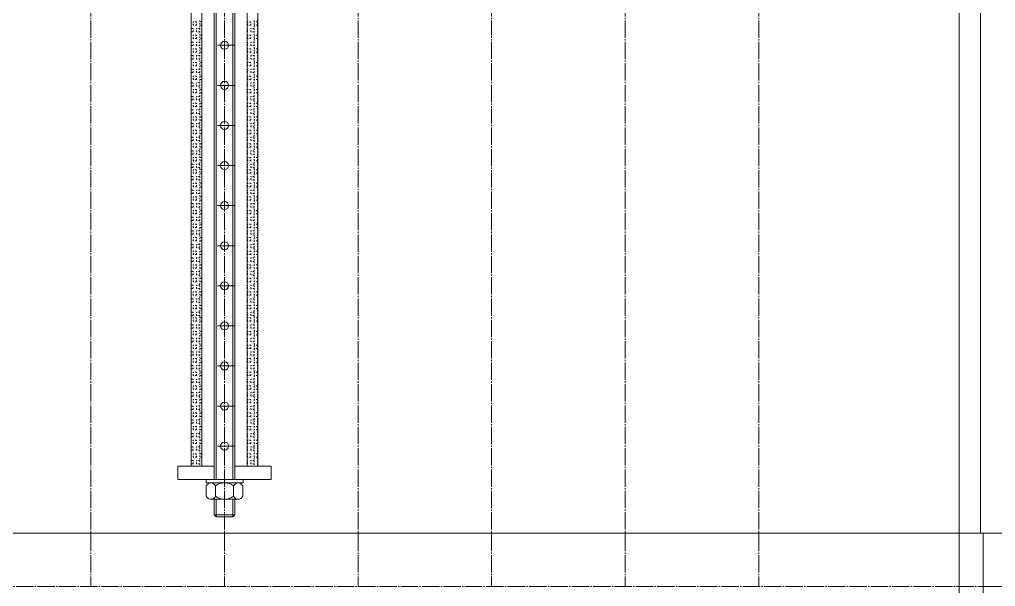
# Model space of a CAD drawing. Header units: millimetres. Extents: x 132745 to 150447, y -25377 to -12762.
# Drawn here: x 136112 to 136843, y -16225 to -15801 of the extents above; entities that cross this region are included whole.
import ezdxf

# ---------------------------------------------------------------- set-up
doc = ezdxf.new("R2010")
doc.units = ezdxf.units.MM
doc.linetypes.add('AD_LTYPE1 0 mm', pattern=[16, 13, -1, 1, -1])
doc.linetypes.add('AD_LTYPE3 0 mm', pattern=[2, 1, -1])
doc.layers.add('CAXA_0', color=7, linetype='Continuous', lineweight=18)
doc.layers.add('cdr_dim', color=7, linetype='Continuous', lineweight=18)
for name, color, linetype, lineweight, true_color in [('cdr_dwg1', 4, 'Continuous', 18, 0x00ffff), ('cdr_dwg3', 1, 'AD_LTYPE1 0 mm', 18, 0xff0000), ('cdr_dwg5', 6, 'AD_LTYPE3 0 mm', 18, 0xff00ff)]:
    doc.layers.add(name, color=color, linetype=linetype, lineweight=lineweight, true_color=true_color)

msp = doc.modelspace()

# ---------------------------------------------------------------- linework, layer by layer
at = {"layer": 'CAXA_0', "color": 4, "linetype": 'Continuous', "true_color": 0x00ffff}
for p, q in [((136258.217, -16145.337), (136258.217, -14441.471)), ((136273.602, -16145.337), (136273.602, -14441.471)), ((136279.756, -16145.337), (136252.064, -16145.337)), ((136252.064, -16145.337), (136252.064, -16147.907)), ((136252.064, -16147.907), (136279.756, -16147.907)), ((136255.528, -16145.337), (136276.291, -16145.337)), ((136255.528, -16145.337), (136276.291, -16145.337)), ((136276.291, -16147.907), (136255.528, -16147.907)), ((136273.602, -16145.337), (136258.217, -16145.337)), ((136252.294, -16150.256), (136252.294, -16157.865)), ((136259.102, -16150.256), (136259.102, -16157.865)), ((136272.717, -16150.256), (136272.717, -16157.865)), ((136279.525, -16157.865), (136279.525, -16150.256)), ((136255.528, -16160.214), (136276.291, -16160.214)), ((136258.217, -16160.214), (136258.217, -16171.794)), ((136273.602, -16160.214), (136273.602, -16171.794)), ((136259.756, -16173.333), (136258.217, -16171.794)), ((136273.602, -16171.794), (136258.217, -16171.794)), ((136272.064, -16173.333), (136259.756, -16173.333)), ((136272.064, -16173.333), (136273.602, -16171.794))]:
    msp.add_line(p, q, dxfattribs=at)
at = {"layer": 'CAXA_0', "color": 7, "linetype": 'Continuous'}
for p, q in [((136259.756, -16145.337), (136259.756, -14441.471)), ((136272.064, -16145.337), (136272.064, -14441.471)), ((136259.756, -16160.214), (136259.756, -16173.333)), ((136272.064, -16160.214), (136272.064, -16173.333))]:
    msp.add_line(p, q, dxfattribs=at)
at = {"layer": 'CAXA_0', "color": 4, "linetype": 'Continuous', "true_color": 0x00ffff}
for centre, radius, start, end in [((136255.698, -16151.541), 3.638, 20.678299, 159.321701), ((136265.91, -16158.944), 11.037, 51.918125, 128.081875), ((136276.121, -16151.541), 3.638, 20.678299, 159.321701), ((136255.698, -16156.58), 3.638, 200.678299, 339.321701), ((136265.91, -16149.177), 11.037, 231.918125, 308.081875), ((136276.121, -16156.58), 3.638, 200.678299, 339.321701)]:
    msp.add_arc(centre, radius, start, end, dxfattribs=at)
at = {"layer": 'cdr_dim', "linetype": 'Continuous'}
for p, q in [((136815.91, -15809.221), (136815.91, -15730.062)), ((136833.91, -16185.471), (137291.136, -16185.471)), ((136833.91, -16225.471), (136985.589, -16225.471))]:
    msp.add_line(p, q, dxfattribs=at)
at = {"layer": 'cdr_dwg1', "linetype": 'Continuous'}
for p, q in [((136240.91, -14481.471), (136240.91, -16135.337)), ((136248.91, -14481.471), (136248.91, -16135.337)), ((136282.91, -14481.471), (136282.91, -16135.337)), ((136290.91, -14481.471), (136290.91, -16135.337)), ((136815.91, -14480.971), (136815.91, -16225.471)), ((136831.91, -14958.971), (136831.91, -16185.471)), ((136230.91, -16135.337), (136230.91, -16145.337)), ((136230.91, -16135.337), (136258.217, -16135.337)), ((136273.602, -16135.337), (136300.91, -16135.337)), ((136300.91, -16135.337), (136300.91, -16145.337)), ((136230.91, -16145.337), (136300.91, -16145.337)), ((136279.756, -16147.907), (136279.756, -16145.337)), ((134797.91, -16185.471), (136833.91, -16185.471)), ((136833.91, -16185.471), (136833.91, -16225.471))]:
    msp.add_line(p, q, dxfattribs=at)
for centre in [(136265.91, -15820.471), (136265.91, -15850.471), (136265.91, -15880.471), (136265.91, -15910.471), (136265.91, -15940.471), (136265.91, -15970.471), (136265.91, -16000.471), (136265.91, -16000.471), (136265.91, -16030.471), (136265.91, -16060.471), (136265.91, -16090.471), (136265.91, -16120.471)]:
    msp.add_circle(centre, 3, dxfattribs=at)
for radius in [300, 318]:
    msp.add_arc((136515.91, -16225.471), radius, 330, 360, dxfattribs=at)
at = {"layer": 'cdr_dwg3', "linetype": 'AD_LTYPE1 0 mm'}
for p, q in [((136165.91, -14377.961), (136165.91, -16225.471)), ((136265.91, -14377.961), (136265.91, -16225.471)), ((136365.91, -14377.961), (136365.91, -16225.471)), ((136465.91, -14377.961), (136465.91, -16225.471)), ((136565.91, -14377.961), (136565.91, -16225.471)), ((136665.91, -14377.961), (136665.91, -16225.471)), ((136273.602, -15820.471), (136259.756, -15820.471)), ((136273.602, -15850.471), (136259.756, -15850.471)), ((136273.602, -15880.471), (136259.756, -15880.471)), ((136273.602, -15910.471), (136259.756, -15910.471)), ((136273.602, -15940.471), (136259.756, -15940.471)), ((136273.602, -15970.471), (136259.756, -15970.471)), ((136273.602, -16000.471), (136259.756, -16000.471)), ((136273.602, -16000.471), (136259.756, -16000.471)), ((136273.602, -16030.471), (136259.756, -16030.471)), ((136273.602, -16060.471), (136259.756, -16060.471)), ((136273.602, -16090.471), (136259.756, -16090.471)), ((136273.602, -16120.471), (136259.756, -16120.471)), ((134797.91, -16225.471), (136833.91, -16225.471))]:
    msp.add_line(p, q, dxfattribs=at)
at = {"layer": 'cdr_dwg5', "linetype": 'AD_LTYPE3 0 mm'}
for p, q in [((136244.93, -15802.834), (136242.39, -15802.834)), ((136242.39, -15805.374), (136242.39, -15802.834)), ((136244.93, -15805.374), (136242.39, -15805.374)), ((136244.93, -15805.374), (136244.93, -15802.834)), ((136247.47, -15912.831), (136247.47, -15801.221)), ((136248.91, -15802.834), (136247.47, -15802.834)), ((136248.91, -15805.374), (136247.47, -15805.374)), ((136285.57, -15802.834), (136283.03, -15802.834)), ((136283.03, -15805.374), (136283.03, -15802.834)), ((136285.57, -15805.374), (136283.03, -15805.374)), ((136285.57, -15805.374), (136285.57, -15802.834)), ((136288.11, -15912.831), (136288.11, -15801.221)), ((136290.65, -15802.834), (136288.11, -15802.834)), ((136290.65, -15805.374), (136288.11, -15805.374)), ((136290.65, -15912.831), (136290.65, -15801.221)), ((136242.39, -15807.914), (136240.91, -15807.914)), ((136242.39, -15810.454), (136240.91, -15810.454)), ((136242.39, -15810.454), (136242.39, -15807.914)), ((136244.93, -15812.994), (136242.39, -15812.994)), ((136242.39, -15815.534), (136242.39, -15812.994)), ((136247.47, -15807.914), (136244.93, -15807.914)), ((136244.93, -15810.454), (136244.93, -15807.914)), ((136247.47, -15810.454), (136244.93, -15810.454)), ((136244.93, -15815.534), (136244.93, -15812.994)), ((136248.91, -15812.994), (136247.47, -15812.994)), ((136283.03, -15807.914), (136282.91, -15807.914)), ((136283.03, -15810.454), (136282.91, -15810.454)), ((136283.03, -15810.454), (136283.03, -15807.914)), ((136285.57, -15812.994), (136283.03, -15812.994)), ((136283.03, -15815.534), (136283.03, -15812.994)), ((136288.11, -15807.914), (136285.57, -15807.914)), ((136285.57, -15810.454), (136285.57, -15807.914)), ((136288.11, -15810.454), (136285.57, -15810.454)), ((136285.57, -15815.534), (136285.57, -15812.994)), ((136290.65, -15812.994), (136288.11, -15812.994)), ((136290.91, -15807.914), (136290.65, -15807.914)), ((136290.91, -15810.454), (136290.65, -15810.454)), ((136242.39, -15818.074), (136240.91, -15818.074)), ((136242.39, -15820.614), (136240.91, -15820.614)), ((136244.93, -15815.534), (136242.39, -15815.534)), ((136242.39, -15820.614), (136242.39, -15818.074)), ((136247.47, -15818.074), (136244.93, -15818.074)), ((136244.93, -15820.614), (136244.93, -15818.074)), ((136247.47, -15820.614), (136244.93, -15820.614)), ((136248.91, -15815.534), (136247.47, -15815.534)), ((136283.03, -15818.074), (136282.91, -15818.074)), ((136283.03, -15820.614), (136282.91, -15820.614)), ((136285.57, -15815.534), (136283.03, -15815.534)), ((136283.03, -15820.614), (136283.03, -15818.074)), ((136288.11, -15818.074), (136285.57, -15818.074)), ((136285.57, -15820.614), (136285.57, -15818.074)), ((136288.11, -15820.614), (136285.57, -15820.614)), ((136290.65, -15815.534), (136288.11, -15815.534)), ((136290.91, -15818.074), (136290.65, -15818.074)), ((136290.91, -15820.614), (136290.65, -15820.614)), ((136244.93, -15823.154), (136242.39, -15823.154)), ((136242.39, -15825.694), (136242.39, -15823.154)), ((136244.93, -15825.694), (136242.39, -15825.694)), ((136244.93, -15825.694), (136244.93, -15823.154)), ((136248.91, -15823.154), (136247.47, -15823.154)), ((136248.91, -15825.694), (136247.47, -15825.694)), ((136285.57, -15823.154), (136283.03, -15823.154)), ((136283.03, -15825.694), (136283.03, -15823.154)), ((136285.57, -15825.694), (136283.03, -15825.694)), ((136285.57, -15825.694), (136285.57, -15823.154)), ((136290.65, -15823.154), (136288.11, -15823.154)), ((136290.65, -15825.694), (136288.11, -15825.694)), ((136242.39, -15828.234), (136240.91, -15828.234)), ((136242.39, -15830.774), (136240.91, -15830.774)), ((136242.39, -15830.774), (136242.39, -15828.234)), ((136244.93, -15833.314), (136242.39, -15833.314)), ((136242.39, -15835.854), (136242.39, -15833.314)), ((136247.47, -15828.234), (136244.93, -15828.234)), ((136244.93, -15830.774), (136244.93, -15828.234)), ((136247.47, -15830.774), (136244.93, -15830.774)), ((136244.93, -15835.854), (136244.93, -15833.314)), ((136248.91, -15833.314), (136247.47, -15833.314)), ((136283.03, -15828.234), (136282.91, -15828.234)), ((136283.03, -15830.774), (136282.91, -15830.774)), ((136283.03, -15830.774), (136283.03, -15828.234)), ((136285.57, -15833.314), (136283.03, -15833.314)), ((136283.03, -15835.854), (136283.03, -15833.314)), ((136288.11, -15828.234), (136285.57, -15828.234)), ((136285.57, -15830.774), (136285.57, -15828.234)), ((136288.11, -15830.774), (136285.57, -15830.774)), ((136285.57, -15835.854), (136285.57, -15833.314)), ((136290.65, -15833.314), (136288.11, -15833.314)), ((136290.91, -15828.234), (136290.65, -15828.234)), ((136290.91, -15830.774), (136290.65, -15830.774)), ((136242.39, -15838.394), (136240.91, -15838.394)), ((136242.39, -15840.934), (136240.91, -15840.934)), ((136244.93, -15835.854), (136242.39, -15835.854)), ((136242.39, -15840.934), (136242.39, -15838.394)), ((136247.47, -15838.394), (136244.93, -15838.394)), ((136244.93, -15840.934), (136244.93, -15838.394)), ((136247.47, -15840.934), (136244.93, -15840.934)), ((136248.91, -15835.854), (136247.47, -15835.854)), ((136283.03, -15838.394), (136282.91, -15838.394)), ((136283.03, -15840.934), (136282.91, -15840.934)), ((136285.57, -15835.854), (136283.03, -15835.854)), ((136283.03, -15840.934), (136283.03, -15838.394)), ((136288.11, -15838.394), (136285.57, -15838.394)), ((136285.57, -15840.934), (136285.57, -15838.394)), ((136288.11, -15840.934), (136285.57, -15840.934)), ((136290.65, -15835.854), (136288.11, -15835.854)), ((136290.91, -15838.394), (136290.65, -15838.394)), ((136290.91, -15840.934), (136290.65, -15840.934)), ((136242.39, -15848.554), (136240.91, -15848.554)), ((136244.93, -15843.474), (136242.39, -15843.474)), ((136242.39, -15846.014), (136242.39, -15843.474)), ((136244.93, -15846.014), (136242.39, -15846.014)), ((136242.39, -15851.094), (136242.39, -15848.554)), ((136244.93, -15846.014), (136244.93, -15843.474)), ((136247.47, -15848.554), (136244.93, -15848.554)), ((136244.93, -15851.094), (136244.93, -15848.554)), ((136248.91, -15843.474), (136247.47, -15843.474)), ((136248.91, -15846.014), (136247.47, -15846.014)), ((136283.03, -15848.554), (136282.91, -15848.554)), ((136285.57, -15843.474), (136283.03, -15843.474)), ((136283.03, -15846.014), (136283.03, -15843.474)), ((136285.57, -15846.014), (136283.03, -15846.014)), ((136283.03, -15851.094), (136283.03, -15848.554)), ((136285.57, -15846.014), (136285.57, -15843.474)), ((136288.11, -15848.554), (136285.57, -15848.554)), ((136285.57, -15851.094), (136285.57, -15848.554)), ((136290.65, -15843.474), (136288.11, -15843.474)), ((136290.65, -15846.014), (136288.11, -15846.014)), ((136290.91, -15848.554), (136290.65, -15848.554)), ((136242.39, -15851.094), (136240.91, -15851.094)), ((136244.93, -15853.634), (136242.39, -15853.634)), ((136242.39, -15856.174), (136242.39, -15853.634)), ((136244.93, -15856.174), (136242.39, -15856.174)), ((136247.47, -15851.094), (136244.93, -15851.094)), ((136244.93, -15856.174), (136244.93, -15853.634)), ((136248.91, -15853.634), (136247.47, -15853.634)), ((136248.91, -15856.174), (136247.47, -15856.174)), ((136283.03, -15851.094), (136282.91, -15851.094)), ((136285.57, -15853.634), (136283.03, -15853.634)), ((136283.03, -15856.174), (136283.03, -15853.634)), ((136285.57, -15856.174), (136283.03, -15856.174)), ((136288.11, -15851.094), (136285.57, -15851.094)), ((136285.57, -15856.174), (136285.57, -15853.634)), ((136290.65, -15853.634), (136288.11, -15853.634)), ((136290.65, -15856.174), (136288.11, -15856.174)), ((136290.91, -15851.094), (136290.65, -15851.094)), ((136242.39, -15858.714), (136240.91, -15858.714)), ((136242.39, -15861.254), (136240.91, -15861.254)), ((136242.39, -15861.254), (136242.39, -15858.714)), ((136244.93, -15863.794), (136242.39, -15863.794)), ((136242.39, -15866.334), (136242.39, -15863.794)), ((136247.47, -15858.714), (136244.93, -15858.714)), ((136244.93, -15861.254), (136244.93, -15858.714)), ((136247.47, -15861.254), (136244.93, -15861.254)), ((136244.93, -15866.334), (136244.93, -15863.794)), ((136248.91, -15863.794), (136247.47, -15863.794)), ((136283.03, -15858.714), (136282.91, -15858.714)), ((136283.03, -15861.254), (136282.91, -15861.254)), ((136283.03, -15861.254), (136283.03, -15858.714)), ((136285.57, -15863.794), (136283.03, -15863.794)), ((136283.03, -15866.334), (136283.03, -15863.794)), ((136288.11, -15858.714), (136285.57, -15858.714)), ((136285.57, -15861.254), (136285.57, -15858.714)), ((136288.11, -15861.254), (136285.57, -15861.254)), ((136285.57, -15866.334), (136285.57, -15863.794)), ((136290.65, -15863.794), (136288.11, -15863.794)), ((136290.91, -15858.714), (136290.65, -15858.714)), ((136290.91, -15861.254), (136290.65, -15861.254)), ((136242.39, -15868.874), (136240.91, -15868.874)), ((136242.39, -15871.414), (136240.91, -15871.414)), ((136244.93, -15866.334), (136242.39, -15866.334)), ((136242.39, -15871.414), (136242.39, -15868.874)), ((136247.47, -15868.874), (136244.93, -15868.874)), ((136244.93, -15871.414), (136244.93, -15868.874)), ((136247.47, -15871.414), (136244.93, -15871.414)), ((136248.91, -15866.334), (136247.47, -15866.334)), ((136283.03, -15868.874), (136282.91, -15868.874)), ((136283.03, -15871.414), (136282.91, -15871.414)), ((136285.57, -15866.334), (136283.03, -15866.334)), ((136283.03, -15871.414), (136283.03, -15868.874)), ((136288.11, -15868.874), (136285.57, -15868.874)), ((136285.57, -15871.414), (136285.57, -15868.874)), ((136288.11, -15871.414), (136285.57, -15871.414)), ((136290.65, -15866.334), (136288.11, -15866.334)), ((136290.91, -15868.874), (136290.65, -15868.874)), ((136290.91, -15871.414), (136290.65, -15871.414)), ((136242.39, -15879.034), (136240.91, -15879.034)), ((136244.93, -15873.954), (136242.39, -15873.954)), ((136242.39, -15876.494), (136242.39, -15873.954)), ((136244.93, -15876.494), (136242.39, -15876.494)), ((136242.39, -15881.574), (136242.39, -15879.034)), ((136244.93, -15876.494), (136244.93, -15873.954)), ((136247.47, -15879.034), (136244.93, -15879.034)), ((136244.93, -15881.574), (136244.93, -15879.034)), ((136248.91, -15873.954), (136247.47, -15873.954)), ((136248.91, -15876.494), (136247.47, -15876.494)), ((136283.03, -15879.034), (136282.91, -15879.034)), ((136285.57, -15873.954), (136283.03, -15873.954)), ((136283.03, -15876.494), (136283.03, -15873.954)), ((136285.57, -15876.494), (136283.03, -15876.494)), ((136283.03, -15881.574), (136283.03, -15879.034)), ((136285.57, -15876.494), (136285.57, -15873.954)), ((136288.11, -15879.034), (136285.57, -15879.034)), ((136285.57, -15881.574), (136285.57, -15879.034)), ((136290.65, -15873.954), (136288.11, -15873.954)), ((136290.65, -15876.494), (136288.11, -15876.494)), ((136290.91, -15879.034), (136290.65, -15879.034)), ((136242.39, -15881.574), (136240.91, -15881.574)), ((136244.93, -15884.114), (136242.39, -15884.114)), ((136242.39, -15886.654), (136242.39, -15884.114)), ((136247.47, -15881.574), (136244.93, -15881.574)), ((136244.93, -15886.654), (136244.93, -15884.114)), ((136248.91, -15884.114), (136247.47, -15884.114)), ((136283.03, -15881.574), (136282.91, -15881.574)), ((136285.57, -15884.114), (136283.03, -15884.114)), ((136283.03, -15886.654), (136283.03, -15884.114)), ((136288.11, -15881.574), (136285.57, -15881.574)), ((136285.57, -15886.654), (136285.57, -15884.114)), ((136290.65, -15884.114), (136288.11, -15884.114)), ((136290.91, -15881.574), (136290.65, -15881.574)), ((136242.39, -15889.194), (136240.91, -15889.194)), ((136242.39, -15891.734), (136240.91, -15891.734)), ((136244.93, -15886.654), (136242.39, -15886.654)), ((136242.39, -15891.734), (136242.39, -15889.194)), ((136247.47, -15889.194), (136244.93, -15889.194)), ((136244.93, -15891.734), (136244.93, -15889.194)), ((136247.47, -15891.734), (136244.93, -15891.734)), ((136248.91, -15886.654), (136247.47, -15886.654)), ((136283.03, -15889.194), (136282.91, -15889.194)), ((136283.03, -15891.734), (136282.91, -15891.734)), ((136285.57, -15886.654), (136283.03, -15886.654)), ((136283.03, -15891.734), (136283.03, -15889.194)), ((136288.11, -15889.194), (136285.57, -15889.194)), ((136285.57, -15891.734), (136285.57, -15889.194)), ((136288.11, -15891.734), (136285.57, -15891.734)), ((136290.65, -15886.654), (136288.11, -15886.654)), ((136290.91, -15889.194), (136290.65, -15889.194)), ((136290.91, -15891.734), (136290.65, -15891.734)), ((136242.39, -15899.354), (136240.91, -15899.354)), ((136244.93, -15894.274), (136242.39, -15894.274)), ((136242.39, -15896.814), (136242.39, -15894.274)), ((136244.93, -15896.814), (136242.39, -15896.814)), ((136242.39, -15901.894), (136242.39, -15899.354)), ((136244.93, -15896.814), (136244.93, -15894.274)), ((136247.47, -15899.354), (136244.93, -15899.354)), ((136244.93, -15901.894), (136244.93, -15899.354)), ((136248.91, -15894.274), (136247.47, -15894.274)), ((136248.91, -15896.814), (136247.47, -15896.814)), ((136283.03, -15899.354), (136282.91, -15899.354)), ((136285.57, -15894.274), (136283.03, -15894.274)), ((136283.03, -15896.814), (136283.03, -15894.274)), ((136285.57, -15896.814), (136283.03, -15896.814)), ((136283.03, -15901.894), (136283.03, -15899.354)), ((136285.57, -15896.814), (136285.57, -15894.274)), ((136288.11, -15899.354), (136285.57, -15899.354)), ((136285.57, -15901.894), (136285.57, -15899.354)), ((136290.65, -15894.274), (136288.11, -15894.274)), ((136290.65, -15896.814), (136288.11, -15896.814)), ((136290.91, -15899.354), (136290.65, -15899.354)), ((136242.39, -15901.894), (136240.91, -15901.894)), ((136244.93, -15904.434), (136242.39, -15904.434)), ((136242.39, -15906.974), (136242.39, -15904.434)), ((136244.93, -15906.974), (136242.39, -15906.974)), ((136247.47, -15901.894), (136244.93, -15901.894)), ((136244.93, -15906.974), (136244.93, -15904.434)), ((136248.91, -15904.434), (136247.47, -15904.434)), ((136248.91, -15906.974), (136247.47, -15906.974)), ((136283.03, -15901.894), (136282.91, -15901.894)), ((136285.57, -15904.434), (136283.03, -15904.434)), ((136283.03, -15906.974), (136283.03, -15904.434)), ((136285.57, -15906.974), (136283.03, -15906.974)), ((136288.11, -15901.894), (136285.57, -15901.894)), ((136285.57, -15906.974), (136285.57, -15904.434)), ((136290.65, -15904.434), (136288.11, -15904.434)), ((136290.65, -15906.974), (136288.11, -15906.974)), ((136290.91, -15901.894), (136290.65, -15901.894)), ((136242.39, -15909.514), (136240.91, -15909.514)), ((136242.39, -15912.054), (136240.91, -15912.054)), ((136242.39, -15912.054), (136242.39, -15909.514)), ((136244.93, -15913.589), (136242.39, -15913.589)), ((136242.39, -15916.129), (136242.39, -15913.589)), ((136247.47, -15909.514), (136244.93, -15909.514)), ((136244.93, -15912.054), (136244.93, -15909.514)), ((136247.47, -15912.054), (136244.93, -15912.054)), ((136244.93, -15916.129), (136244.93, -15913.589)), ((136247.47, -16023.586), (136247.47, -15911.976)), ((136248.91, -15913.589), (136247.47, -15913.589)), ((136283.03, -15909.514), (136282.91, -15909.514)), ((136283.03, -15912.054), (136282.91, -15912.054)), ((136283.03, -15912.054), (136283.03, -15909.514)), ((136285.57, -15913.589), (136283.03, -15913.589)), ((136283.03, -15916.129), (136283.03, -15913.589)), ((136288.11, -15909.514), (136285.57, -15909.514)), ((136285.57, -15912.054), (136285.57, -15909.514)), ((136288.11, -15912.054), (136285.57, -15912.054)), ((136285.57, -15916.129), (136285.57, -15913.589)), ((136288.11, -16023.586), (136288.11, -15911.976)), ((136290.65, -15913.589), (136288.11, -15913.589)), ((136290.91, -15909.514), (136290.65, -15909.514)), ((136290.65, -16023.586), (136290.65, -15911.976)), ((136290.91, -15912.054), (136290.65, -15912.054)), ((136242.39, -15918.669), (136240.91, -15918.669)), ((136242.39, -15921.209), (136240.91, -15921.209)), ((136244.93, -15916.129), (136242.39, -15916.129)), ((136242.39, -15921.209), (136242.39, -15918.669)), ((136247.47, -15918.669), (136244.93, -15918.669)), ((136244.93, -15921.209), (136244.93, -15918.669)), ((136247.47, -15921.209), (136244.93, -15921.209)), ((136248.91, -15916.129), (136247.47, -15916.129)), ((136283.03, -15918.669), (136282.91, -15918.669)), ((136283.03, -15921.209), (136282.91, -15921.209)), ((136285.57, -15916.129), (136283.03, -15916.129)), ((136283.03, -15921.209), (136283.03, -15918.669)), ((136288.11, -15918.669), (136285.57, -15918.669)), ((136285.57, -15921.209), (136285.57, -15918.669)), ((136288.11, -15921.209), (136285.57, -15921.209)), ((136290.65, -15916.129), (136288.11, -15916.129)), ((136290.91, -15918.669), (136290.65, -15918.669)), ((136290.91, -15921.209), (136290.65, -15921.209)), ((136242.39, -15928.829), (136240.91, -15928.829)), ((136244.93, -15923.749), (136242.39, -15923.749)), ((136242.39, -15926.289), (136242.39, -15923.749)), ((136244.93, -15926.289), (136242.39, -15926.289)), ((136242.39, -15931.369), (136242.39, -15928.829)), ((136244.93, -15926.289), (136244.93, -15923.749)), ((136247.47, -15928.829), (136244.93, -15928.829)), ((136244.93, -15931.369), (136244.93, -15928.829)), ((136248.91, -15923.749), (136247.47, -15923.749)), ((136248.91, -15926.289), (136247.47, -15926.289)), ((136283.03, -15928.829), (136282.91, -15928.829)), ((136285.57, -15923.749), (136283.03, -15923.749)), ((136283.03, -15926.289), (136283.03, -15923.749)), ((136285.57, -15926.289), (136283.03, -15926.289)), ((136283.03, -15931.369), (136283.03, -15928.829)), ((136285.57, -15926.289), (136285.57, -15923.749)), ((136288.11, -15928.829), (136285.57, -15928.829)), ((136285.57, -15931.369), (136285.57, -15928.829)), ((136290.65, -15923.749), (136288.11, -15923.749)), ((136290.65, -15926.289), (136288.11, -15926.289)), ((136290.91, -15928.829), (136290.65, -15928.829)), ((136242.39, -15931.369), (136240.91, -15931.369)), ((136244.93, -15933.909), (136242.39, -15933.909)), ((136242.39, -15936.449), (136242.39, -15933.909)), ((136244.93, -15936.449), (136242.39, -15936.449)), ((136247.47, -15931.369), (136244.93, -15931.369)), ((136244.93, -15936.449), (136244.93, -15933.909)), ((136248.91, -15933.909), (136247.47, -15933.909)), ((136248.91, -15936.449), (136247.47, -15936.449)), ((136283.03, -15931.369), (136282.91, -15931.369)), ((136285.57, -15933.909), (136283.03, -15933.909)), ((136283.03, -15936.449), (136283.03, -15933.909)), ((136285.57, -15936.449), (136283.03, -15936.449)), ((136288.11, -15931.369), (136285.57, -15931.369)), ((136285.57, -15936.449), (136285.57, -15933.909)), ((136290.65, -15933.909), (136288.11, -15933.909)), ((136290.65, -15936.449), (136288.11, -15936.449)), ((136290.91, -15931.369), (136290.65, -15931.369)), ((136242.39, -15938.989), (136240.91, -15938.989)), ((136242.39, -15941.529), (136240.91, -15941.529)), ((136242.39, -15941.529), (136242.39, -15938.989)), ((136244.93, -15944.069), (136242.39, -15944.069)), ((136242.39, -15946.609), (136242.39, -15944.069)), ((136247.47, -15938.989), (136244.93, -15938.989)), ((136244.93, -15941.529), (136244.93, -15938.989)), ((136247.47, -15941.529), (136244.93, -15941.529)), ((136244.93, -15946.609), (136244.93, -15944.069)), ((136248.91, -15944.069), (136247.47, -15944.069)), ((136283.03, -15938.989), (136282.91, -15938.989)), ((136283.03, -15941.529), (136282.91, -15941.529)), ((136283.03, -15941.529), (136283.03, -15938.989)), ((136285.57, -15944.069), (136283.03, -15944.069)), ((136283.03, -15946.609), (136283.03, -15944.069)), ((136288.11, -15938.989), (136285.57, -15938.989)), ((136285.57, -15941.529), (136285.57, -15938.989)), ((136288.11, -15941.529), (136285.57, -15941.529)), ((136285.57, -15946.609), (136285.57, -15944.069)), ((136290.65, -15944.069), (136288.11, -15944.069)), ((136290.91, -15938.989), (136290.65, -15938.989)), ((136290.91, -15941.529), (136290.65, -15941.529)), ((136242.39, -15949.149), (136240.91, -15949.149)), ((136242.39, -15951.689), (136240.91, -15951.689)), ((136244.93, -15946.609), (136242.39, -15946.609)), ((136242.39, -15951.689), (136242.39, -15949.149)), ((136247.47, -15949.149), (136244.93, -15949.149)), ((136244.93, -15951.689), (136244.93, -15949.149)), ((136247.47, -15951.689), (136244.93, -15951.689)), ((136248.91, -15946.609), (136247.47, -15946.609)), ((136283.03, -15949.149), (136282.91, -15949.149)), ((136283.03, -15951.689), (136282.91, -15951.689)), ((136285.57, -15946.609), (136283.03, -15946.609)), ((136283.03, -15951.689), (136283.03, -15949.149)), ((136288.11, -15949.149), (136285.57, -15949.149)), ((136285.57, -15951.689), (136285.57, -15949.149)), ((136288.11, -15951.689), (136285.57, -15951.689)), ((136290.65, -15946.609), (136288.11, -15946.609)), ((136290.91, -15949.149), (136290.65, -15949.149)), ((136290.91, -15951.689), (136290.65, -15951.689)), ((136242.39, -15959.309), (136240.91, -15959.309)), ((136244.93, -15954.229), (136242.39, -15954.229)), ((136242.39, -15956.769), (136242.39, -15954.229)), ((136244.93, -15956.769), (136242.39, -15956.769)), ((136242.39, -15961.849), (136242.39, -15959.309)), ((136244.93, -15956.769), (136244.93, -15954.229)), ((136247.47, -15959.309), (136244.93, -15959.309)), ((136244.93, -15961.849), (136244.93, -15959.309)), ((136248.91, -15954.229), (136247.47, -15954.229)), ((136248.91, -15956.769), (136247.47, -15956.769)), ((136283.03, -15959.309), (136282.91, -15959.309)), ((136285.57, -15954.229), (136283.03, -15954.229)), ((136283.03, -15956.769), (136283.03, -15954.229)), ((136285.57, -15956.769), (136283.03, -15956.769)), ((136283.03, -15961.849), (136283.03, -15959.309)), ((136285.57, -15956.769), (136285.57, -15954.229)), ((136288.11, -15959.309), (136285.57, -15959.309)), ((136285.57, -15961.849), (136285.57, -15959.309)), ((136290.65, -15954.229), (136288.11, -15954.229)), ((136290.65, -15956.769), (136288.11, -15956.769)), ((136290.91, -15959.309), (136290.65, -15959.309)), ((136242.39, -15961.849), (136240.91, -15961.849)), ((136244.93, -15964.389), (136242.39, -15964.389)), ((136242.39, -15966.929), (136242.39, -15964.389)), ((136247.47, -15961.849), (136244.93, -15961.849)), ((136244.93, -15966.929), (136244.93, -15964.389)), ((136248.91, -15964.389), (136247.47, -15964.389)), ((136283.03, -15961.849), (136282.91, -15961.849)), ((136285.57, -15964.389), (136283.03, -15964.389)), ((136283.03, -15966.929), (136283.03, -15964.389)), ((136288.11, -15961.849), (136285.57, -15961.849)), ((136285.57, -15966.929), (136285.57, -15964.389)), ((136290.65, -15964.389), (136288.11, -15964.389)), ((136290.91, -15961.849), (136290.65, -15961.849)), ((136242.39, -15969.469), (136240.91, -15969.469)), ((136242.39, -15972.009), (136240.91, -15972.009)), ((136244.93, -15966.929), (136242.39, -15966.929)), ((136242.39, -15972.009), (136242.39, -15969.469)), ((136247.47, -15969.469), (136244.93, -15969.469)), ((136244.93, -15972.009), (136244.93, -15969.469)), ((136247.47, -15972.009), (136244.93, -15972.009)), ((136248.91, -15966.929), (136247.47, -15966.929)), ((136283.03, -15969.469), (136282.91, -15969.469)), ((136283.03, -15972.009), (136282.91, -15972.009)), ((136285.57, -15966.929), (136283.03, -15966.929)), ((136283.03, -15972.009), (136283.03, -15969.469)), ((136288.11, -15969.469), (136285.57, -15969.469)), ((136285.57, -15972.009), (136285.57, -15969.469)), ((136288.11, -15972.009), (136285.57, -15972.009)), ((136290.65, -15966.929), (136288.11, -15966.929)), ((136290.91, -15969.469), (136290.65, -15969.469)), ((136290.91, -15972.009), (136290.65, -15972.009)), ((136242.39, -15979.629), (136240.91, -15979.629)), ((136244.93, -15974.549), (136242.39, -15974.549)), ((136242.39, -15977.089), (136242.39, -15974.549)), ((136244.93, -15977.089), (136242.39, -15977.089)), ((136242.39, -15982.169), (136242.39, -15979.629)), ((136244.93, -15977.089), (136244.93, -15974.549)), ((136247.47, -15979.629), (136244.93, -15979.629)), ((136244.93, -15982.169), (136244.93, -15979.629)), ((136248.91, -15974.549), (136247.47, -15974.549)), ((136248.91, -15977.089), (136247.47, -15977.089)), ((136283.03, -15979.629), (136282.91, -15979.629)), ((136285.57, -15974.549), (136283.03, -15974.549)), ((136283.03, -15977.089), (136283.03, -15974.549)), ((136285.57, -15977.089), (136283.03, -15977.089)), ((136283.03, -15982.169), (136283.03, -15979.629)), ((136285.57, -15977.089), (136285.57, -15974.549)), ((136288.11, -15979.629), (136285.57, -15979.629)), ((136285.57, -15982.169), (136285.57, -15979.629)), ((136290.65, -15974.549), (136288.11, -15974.549)), ((136290.65, -15977.089), (136288.11, -15977.089)), ((136290.91, -15979.629), (136290.65, -15979.629)), ((136242.39, -15982.169), (136240.91, -15982.169)), ((136244.93, -15984.709), (136242.39, -15984.709)), ((136242.39, -15987.249), (136242.39, -15984.709)), ((136244.93, -15987.249), (136242.39, -15987.249)), ((136247.47, -15982.169), (136244.93, -15982.169)), ((136244.93, -15987.249), (136244.93, -15984.709)), ((136248.91, -15984.709), (136247.47, -15984.709)), ((136248.91, -15987.249), (136247.47, -15987.249)), ((136283.03, -15982.169), (136282.91, -15982.169)), ((136285.57, -15984.709), (136283.03, -15984.709)), ((136283.03, -15987.249), (136283.03, -15984.709)), ((136285.57, -15987.249), (136283.03, -15987.249)), ((136288.11, -15982.169), (136285.57, -15982.169)), ((136285.57, -15987.249), (136285.57, -15984.709)), ((136290.65, -15984.709), (136288.11, -15984.709)), ((136290.65, -15987.249), (136288.11, -15987.249)), ((136290.91, -15982.169), (136290.65, -15982.169)), ((136242.39, -15989.789), (136240.91, -15989.789)), ((136242.39, -15992.329), (136240.91, -15992.329)), ((136242.39, -15992.329), (136242.39, -15989.789)), ((136244.93, -15994.869), (136242.39, -15994.869)), ((136242.39, -15997.409), (136242.39, -15994.869)), ((136247.47, -15989.789), (136244.93, -15989.789)), ((136244.93, -15992.329), (136244.93, -15989.789)), ((136247.47, -15992.329), (136244.93, -15992.329)), ((136244.93, -15997.409), (136244.93, -15994.869)), ((136248.91, -15994.869), (136247.47, -15994.869)), ((136283.03, -15989.789), (136282.91, -15989.789)), ((136283.03, -15992.329), (136282.91, -15992.329)), ((136283.03, -15992.329), (136283.03, -15989.789)), ((136285.57, -15994.869), (136283.03, -15994.869)), ((136283.03, -15997.409), (136283.03, -15994.869)), ((136288.11, -15989.789), (136285.57, -15989.789)), ((136285.57, -15992.329), (136285.57, -15989.789)), ((136288.11, -15992.329), (136285.57, -15992.329)), ((136285.57, -15997.409), (136285.57, -15994.869)), ((136290.65, -15994.869), (136288.11, -15994.869)), ((136290.91, -15989.789), (136290.65, -15989.789)), ((136290.91, -15992.329), (136290.65, -15992.329)), ((136242.39, -15999.949), (136240.91, -15999.949)), ((136242.39, -16002.489), (136240.91, -16002.489)), ((136244.93, -15997.409), (136242.39, -15997.409)), ((136242.39, -16002.489), (136242.39, -15999.949)), ((136247.47, -15999.949), (136244.93, -15999.949)), ((136244.93, -16002.489), (136244.93, -15999.949)), ((136247.47, -16002.489), (136244.93, -16002.489)), ((136248.91, -15997.409), (136247.47, -15997.409)), ((136283.03, -15999.949), (136282.91, -15999.949)), ((136283.03, -16002.489), (136282.91, -16002.489)), ((136285.57, -15997.409), (136283.03, -15997.409)), ((136283.03, -16002.489), (136283.03, -15999.949)), ((136288.11, -15999.949), (136285.57, -15999.949)), ((136285.57, -16002.489), (136285.57, -15999.949)), ((136288.11, -16002.489), (136285.57, -16002.489)), ((136290.65, -15997.409), (136288.11, -15997.409)), ((136290.91, -15999.949), (136290.65, -15999.949)), ((136290.91, -16002.489), (136290.65, -16002.489)), ((136242.39, -16010.109), (136240.91, -16010.109)), ((136244.93, -16005.029), (136242.39, -16005.029)), ((136242.39, -16007.569), (136242.39, -16005.029)), ((136244.93, -16007.569), (136242.39, -16007.569)), ((136242.39, -16012.649), (136242.39, -16010.109)), ((136244.93, -16007.569), (136244.93, -16005.029)), ((136247.47, -16010.109), (136244.93, -16010.109)), ((136244.93, -16012.649), (136244.93, -16010.109)), ((136248.91, -16005.029), (136247.47, -16005.029)), ((136248.91, -16007.569), (136247.47, -16007.569)), ((136283.03, -16010.109), (136282.91, -16010.109)), ((136285.57, -16005.029), (136283.03, -16005.029)), ((136283.03, -16007.569), (136283.03, -16005.029)), ((136285.57, -16007.569), (136283.03, -16007.569)), ((136283.03, -16012.649), (136283.03, -16010.109)), ((136285.57, -16007.569), (136285.57, -16005.029)), ((136288.11, -16010.109), (136285.57, -16010.109)), ((136285.57, -16012.649), (136285.57, -16010.109)), ((136290.65, -16005.029), (136288.11, -16005.029)), ((136290.65, -16007.569), (136288.11, -16007.569)), ((136290.91, -16010.109), (136290.65, -16010.109)), ((136242.39, -16012.649), (136240.91, -16012.649)), ((136244.93, -16015.189), (136242.39, -16015.189)), ((136242.39, -16017.729), (136242.39, -16015.189)), ((136244.93, -16017.729), (136242.39, -16017.729)), ((136247.47, -16012.649), (136244.93, -16012.649)), ((136244.93, -16017.729), (136244.93, -16015.189)), ((136248.91, -16015.189), (136247.47, -16015.189)), ((136248.91, -16017.729), (136247.47, -16017.729)), ((136283.03, -16012.649), (136282.91, -16012.649)), ((136285.57, -16015.189), (136283.03, -16015.189)), ((136283.03, -16017.729), (136283.03, -16015.189)), ((136285.57, -16017.729), (136283.03, -16017.729)), ((136288.11, -16012.649), (136285.57, -16012.649)), ((136285.57, -16017.729), (136285.57, -16015.189)), ((136290.65, -16015.189), (136288.11, -16015.189)), ((136290.65, -16017.729), (136288.11, -16017.729)), ((136290.91, -16012.649), (136290.65, -16012.649)), ((136242.39, -16020.269), (136240.91, -16020.269)), ((136242.39, -16022.809), (136240.91, -16022.809)), ((136242.39, -16022.809), (136242.39, -16020.269)), ((136244.93, -16024.519), (136242.39, -16024.519)), ((136242.39, -16027.059), (136242.39, -16024.519)), ((136247.47, -16020.269), (136244.93, -16020.269)), ((136244.93, -16022.809), (136244.93, -16020.269)), ((136247.47, -16022.809), (136244.93, -16022.809)), ((136244.93, -16027.059), (136244.93, -16024.519)), ((136247.47, -16134.516), (136247.47, -16022.906)), ((136248.91, -16024.519), (136247.47, -16024.519)), ((136283.03, -16020.269), (136282.91, -16020.269)), ((136283.03, -16022.809), (136282.91, -16022.809)), ((136283.03, -16022.809), (136283.03, -16020.269)), ((136285.57, -16024.519), (136283.03, -16024.519)), ((136283.03, -16027.059), (136283.03, -16024.519)), ((136288.11, -16020.269), (136285.57, -16020.269)), ((136285.57, -16022.809), (136285.57, -16020.269)), ((136288.11, -16022.809), (136285.57, -16022.809)), ((136285.57, -16027.059), (136285.57, -16024.519)), ((136288.11, -16134.516), (136288.11, -16022.906)), ((136290.65, -16024.519), (136288.11, -16024.519)), ((136290.91, -16020.269), (136290.65, -16020.269)), ((136290.91, -16022.809), (136290.65, -16022.809)), ((136290.65, -16134.516), (136290.65, -16022.906)), ((136242.39, -16029.599), (136240.91, -16029.599)), ((136242.39, -16032.139), (136240.91, -16032.139)), ((136244.93, -16027.059), (136242.39, -16027.059)), ((136242.39, -16032.139), (136242.39, -16029.599)), ((136247.47, -16029.599), (136244.93, -16029.599)), ((136244.93, -16032.139), (136244.93, -16029.599)), ((136247.47, -16032.139), (136244.93, -16032.139)), ((136248.91, -16027.059), (136247.47, -16027.059)), ((136283.03, -16029.599), (136282.91, -16029.599)), ((136283.03, -16032.139), (136282.91, -16032.139)), ((136285.57, -16027.059), (136283.03, -16027.059)), ((136283.03, -16032.139), (136283.03, -16029.599)), ((136288.11, -16029.599), (136285.57, -16029.599)), ((136285.57, -16032.139), (136285.57, -16029.599)), ((136288.11, -16032.139), (136285.57, -16032.139)), ((136290.65, -16027.059), (136288.11, -16027.059)), ((136290.91, -16029.599), (136290.65, -16029.599)), ((136290.91, -16032.139), (136290.65, -16032.139)), ((136242.39, -16039.759), (136240.91, -16039.759)), ((136244.93, -16034.679), (136242.39, -16034.679)), ((136242.39, -16037.219), (136242.39, -16034.679)), ((136244.93, -16037.219), (136242.39, -16037.219)), ((136242.39, -16042.299), (136242.39, -16039.759)), ((136244.93, -16037.219), (136244.93, -16034.679)), ((136247.47, -16039.759), (136244.93, -16039.759)), ((136244.93, -16042.299), (136244.93, -16039.759)), ((136248.91, -16034.679), (136247.47, -16034.679)), ((136248.91, -16037.219), (136247.47, -16037.219)), ((136283.03, -16039.759), (136282.91, -16039.759)), ((136285.57, -16034.679), (136283.03, -16034.679)), ((136283.03, -16037.219), (136283.03, -16034.679)), ((136285.57, -16037.219), (136283.03, -16037.219)), ((136283.03, -16042.299), (136283.03, -16039.759)), ((136285.57, -16037.219), (136285.57, -16034.679)), ((136288.11, -16039.759), (136285.57, -16039.759)), ((136285.57, -16042.299), (136285.57, -16039.759)), ((136290.65, -16034.679), (136288.11, -16034.679)), ((136290.65, -16037.219), (136288.11, -16037.219)), ((136290.91, -16039.759), (136290.65, -16039.759)), ((136242.39, -16042.299), (136240.91, -16042.299)), ((136244.93, -16044.839), (136242.39, -16044.839)), ((136242.39, -16047.379), (136242.39, -16044.839)), ((136247.47, -16042.299), (136244.93, -16042.299)), ((136244.93, -16047.379), (136244.93, -16044.839)), ((136248.91, -16044.839), (136247.47, -16044.839)), ((136283.03, -16042.299), (136282.91, -16042.299)), ((136285.57, -16044.839), (136283.03, -16044.839)), ((136283.03, -16047.379), (136283.03, -16044.839)), ((136288.11, -16042.299), (136285.57, -16042.299)), ((136285.57, -16047.379), (136285.57, -16044.839)), ((136290.65, -16044.839), (136288.11, -16044.839)), ((136290.91, -16042.299), (136290.65, -16042.299)), ((136242.39, -16049.919), (136240.91, -16049.919)), ((136242.39, -16052.459), (136240.91, -16052.459)), ((136244.93, -16047.379), (136242.39, -16047.379)), ((136242.39, -16052.459), (136242.39, -16049.919)), ((136247.47, -16049.919), (136244.93, -16049.919)), ((136244.93, -16052.459), (136244.93, -16049.919)), ((136247.47, -16052.459), (136244.93, -16052.459)), ((136248.91, -16047.379), (136247.47, -16047.379)), ((136283.03, -16049.919), (136282.91, -16049.919)), ((136283.03, -16052.459), (136282.91, -16052.459)), ((136285.57, -16047.379), (136283.03, -16047.379)), ((136283.03, -16052.459), (136283.03, -16049.919)), ((136288.11, -16049.919), (136285.57, -16049.919)), ((136285.57, -16052.459), (136285.57, -16049.919)), ((136288.11, -16052.459), (136285.57, -16052.459)), ((136290.65, -16047.379), (136288.11, -16047.379)), ((136290.91, -16049.919), (136290.65, -16049.919)), ((136290.91, -16052.459), (136290.65, -16052.459)), ((136242.39, -16060.079), (136240.91, -16060.079)), ((136244.93, -16054.999), (136242.39, -16054.999)), ((136242.39, -16057.539), (136242.39, -16054.999)), ((136244.93, -16057.539), (136242.39, -16057.539)), ((136242.39, -16062.619), (136242.39, -16060.079)), ((136244.93, -16057.539), (136244.93, -16054.999)), ((136247.47, -16060.079), (136244.93, -16060.079)), ((136244.93, -16062.619), (136244.93, -16060.079)), ((136248.91, -16054.999), (136247.47, -16054.999)), ((136248.91, -16057.539), (136247.47, -16057.539)), ((136283.03, -16060.079), (136282.91, -16060.079)), ((136285.57, -16054.999), (136283.03, -16054.999)), ((136283.03, -16057.539), (136283.03, -16054.999)), ((136285.57, -16057.539), (136283.03, -16057.539)), ((136283.03, -16062.619), (136283.03, -16060.079)), ((136285.57, -16057.539), (136285.57, -16054.999)), ((136288.11, -16060.079), (136285.57, -16060.079)), ((136285.57, -16062.619), (136285.57, -16060.079)), ((136290.65, -16054.999), (136288.11, -16054.999)), ((136290.65, -16057.539), (136288.11, -16057.539)), ((136290.91, -16060.079), (136290.65, -16060.079)), ((136242.39, -16062.619), (136240.91, -16062.619)), ((136244.93, -16065.159), (136242.39, -16065.159)), ((136242.39, -16067.699), (136242.39, -16065.159)), ((136244.93, -16067.699), (136242.39, -16067.699)), ((136247.47, -16062.619), (136244.93, -16062.619)), ((136244.93, -16067.699), (136244.93, -16065.159)), ((136248.91, -16065.159), (136247.47, -16065.159)), ((136248.91, -16067.699), (136247.47, -16067.699)), ((136283.03, -16062.619), (136282.91, -16062.619)), ((136285.57, -16065.159), (136283.03, -16065.159)), ((136283.03, -16067.699), (136283.03, -16065.159)), ((136285.57, -16067.699), (136283.03, -16067.699)), ((136288.11, -16062.619), (136285.57, -16062.619)), ((136285.57, -16067.699), (136285.57, -16065.159)), ((136290.65, -16065.159), (136288.11, -16065.159)), ((136290.65, -16067.699), (136288.11, -16067.699)), ((136290.91, -16062.619), (136290.65, -16062.619)), ((136242.39, -16070.239), (136240.91, -16070.239)), ((136242.39, -16072.779), (136240.91, -16072.779)), ((136242.39, -16072.779), (136242.39, -16070.239)), ((136244.93, -16075.319), (136242.39, -16075.319)), ((136242.39, -16077.859), (136242.39, -16075.319)), ((136247.47, -16070.239), (136244.93, -16070.239)), ((136244.93, -16072.779), (136244.93, -16070.239)), ((136247.47, -16072.779), (136244.93, -16072.779)), ((136244.93, -16077.859), (136244.93, -16075.319)), ((136248.91, -16075.319), (136247.47, -16075.319)), ((136283.03, -16070.239), (136282.91, -16070.239)), ((136283.03, -16072.779), (136282.91, -16072.779)), ((136283.03, -16072.779), (136283.03, -16070.239)), ((136285.57, -16075.319), (136283.03, -16075.319)), ((136283.03, -16077.859), (136283.03, -16075.319)), ((136288.11, -16070.239), (136285.57, -16070.239)), ((136285.57, -16072.779), (136285.57, -16070.239)), ((136288.11, -16072.779), (136285.57, -16072.779)), ((136285.57, -16077.859), (136285.57, -16075.319)), ((136290.65, -16075.319), (136288.11, -16075.319)), ((136290.91, -16070.239), (136290.65, -16070.239)), ((136290.91, -16072.779), (136290.65, -16072.779)), ((136242.39, -16080.399), (136240.91, -16080.399)), ((136242.39, -16082.939), (136240.91, -16082.939)), ((136244.93, -16077.859), (136242.39, -16077.859)), ((136242.39, -16082.939), (136242.39, -16080.399)), ((136247.47, -16080.399), (136244.93, -16080.399)), ((136244.93, -16082.939), (136244.93, -16080.399)), ((136247.47, -16082.939), (136244.93, -16082.939)), ((136248.91, -16077.859), (136247.47, -16077.859)), ((136283.03, -16080.399), (136282.91, -16080.399)), ((136283.03, -16082.939), (136282.91, -16082.939)), ((136285.57, -16077.859), (136283.03, -16077.859)), ((136283.03, -16082.939), (136283.03, -16080.399)), ((136288.11, -16080.399), (136285.57, -16080.399)), ((136285.57, -16082.939), (136285.57, -16080.399)), ((136288.11, -16082.939), (136285.57, -16082.939)), ((136290.65, -16077.859), (136288.11, -16077.859)), ((136290.91, -16080.399), (136290.65, -16080.399)), ((136290.91, -16082.939), (136290.65, -16082.939)), ((136242.39, -16090.559), (136240.91, -16090.559)), ((136244.93, -16085.479), (136242.39, -16085.479)), ((136242.39, -16088.019), (136242.39, -16085.479)), ((136244.93, -16088.019), (136242.39, -16088.019)), ((136242.39, -16093.099), (136242.39, -16090.559)), ((136244.93, -16088.019), (136244.93, -16085.479)), ((136247.47, -16090.559), (136244.93, -16090.559)), ((136244.93, -16093.099), (136244.93, -16090.559)), ((136248.91, -16085.479), (136247.47, -16085.479)), ((136248.91, -16088.019), (136247.47, -16088.019)), ((136283.03, -16090.559), (136282.91, -16090.559)), ((136285.57, -16085.479), (136283.03, -16085.479)), ((136283.03, -16088.019), (136283.03, -16085.479)), ((136285.57, -16088.019), (136283.03, -16088.019)), ((136283.03, -16093.099), (136283.03, -16090.559)), ((136285.57, -16088.019), (136285.57, -16085.479)), ((136288.11, -16090.559), (136285.57, -16090.559)), ((136285.57, -16093.099), (136285.57, -16090.559)), ((136290.65, -16085.479), (136288.11, -16085.479)), ((136290.65, -16088.019), (136288.11, -16088.019)), ((136290.91, -16090.559), (136290.65, -16090.559)), ((136242.39, -16093.099), (136240.91, -16093.099)), ((136244.93, -16095.639), (136242.39, -16095.639)), ((136242.39, -16098.179), (136242.39, -16095.639)), ((136244.93, -16098.179), (136242.39, -16098.179)), ((136247.47, -16093.099), (136244.93, -16093.099)), ((136244.93, -16098.179), (136244.93, -16095.639)), ((136248.91, -16095.639), (136247.47, -16095.639)), ((136248.91, -16098.179), (136247.47, -16098.179)), ((136283.03, -16093.099), (136282.91, -16093.099)), ((136285.57, -16095.639), (136283.03, -16095.639)), ((136283.03, -16098.179), (136283.03, -16095.639)), ((136285.57, -16098.179), (136283.03, -16098.179)), ((136288.11, -16093.099), (136285.57, -16093.099)), ((136285.57, -16098.179), (136285.57, -16095.639)), ((136290.65, -16095.639), (136288.11, -16095.639)), ((136290.65, -16098.179), (136288.11, -16098.179)), ((136290.91, -16093.099), (136290.65, -16093.099)), ((136242.39, -16100.719), (136240.91, -16100.719)), ((136242.39, -16103.259), (136240.91, -16103.259)), ((136242.39, -16103.259), (136242.39, -16100.719)), ((136247.47, -16100.719), (136244.93, -16100.719)), ((136244.93, -16103.259), (136244.93, -16100.719)), ((136247.47, -16103.259), (136244.93, -16103.259)), ((136283.03, -16100.719), (136282.91, -16100.719)), ((136283.03, -16103.259), (136282.91, -16103.259)), ((136283.03, -16103.259), (136283.03, -16100.719)), ((136288.11, -16100.719), (136285.57, -16100.719)), ((136285.57, -16103.259), (136285.57, -16100.719)), ((136288.11, -16103.259), (136285.57, -16103.259)), ((136290.91, -16100.719), (136290.65, -16100.719)), ((136290.91, -16103.259), (136290.65, -16103.259)), ((136242.39, -16110.879), (136240.91, -16110.879)), ((136244.93, -16105.799), (136242.39, -16105.799)), ((136242.39, -16108.339), (136242.39, -16105.799)), ((136244.93, -16108.339), (136242.39, -16108.339)), ((136242.39, -16113.419), (136242.39, -16110.879)), ((136244.93, -16108.339), (136244.93, -16105.799)), ((136247.47, -16110.879), (136244.93, -16110.879)), ((136244.93, -16113.419), (136244.93, -16110.879)), ((136248.91, -16105.799), (136247.47, -16105.799)), ((136248.91, -16108.339), (136247.47, -16108.339)), ((136283.03, -16110.879), (136282.91, -16110.879)), ((136285.57, -16105.799), (136283.03, -16105.799)), ((136283.03, -16108.339), (136283.03, -16105.799)), ((136285.57, -16108.339), (136283.03, -16108.339)), ((136283.03, -16113.419), (136283.03, -16110.879)), ((136285.57, -16108.339), (136285.57, -16105.799)), ((136288.11, -16110.879), (136285.57, -16110.879)), ((136285.57, -16113.419), (136285.57, -16110.879)), ((136290.65, -16105.799), (136288.11, -16105.799)), ((136290.65, -16108.339), (136288.11, -16108.339)), ((136290.91, -16110.879), (136290.65, -16110.879)), ((136242.39, -16113.419), (136240.91, -16113.419)), ((136244.93, -16115.959), (136242.39, -16115.959)), ((136242.39, -16118.499), (136242.39, -16115.959)), ((136244.93, -16118.499), (136242.39, -16118.499)), ((136247.47, -16113.419), (136244.93, -16113.419)), ((136244.93, -16118.499), (136244.93, -16115.959)), ((136248.91, -16115.959), (136247.47, -16115.959)), ((136248.91, -16118.499), (136247.47, -16118.499)), ((136283.03, -16113.419), (136282.91, -16113.419)), ((136285.57, -16115.959), (136283.03, -16115.959)), ((136283.03, -16118.499), (136283.03, -16115.959)), ((136285.57, -16118.499), (136283.03, -16118.499)), ((136288.11, -16113.419), (136285.57, -16113.419)), ((136285.57, -16118.499), (136285.57, -16115.959)), ((136290.65, -16115.959), (136288.11, -16115.959)), ((136290.65, -16118.499), (136288.11, -16118.499)), ((136290.91, -16113.419), (136290.65, -16113.419)), ((136242.39, -16121.039), (136240.91, -16121.039)), ((136242.39, -16123.579), (136240.91, -16123.579)), ((136242.39, -16123.579), (136242.39, -16121.039)), ((136244.93, -16126.119), (136242.39, -16126.119)), ((136242.39, -16128.659), (136242.39, -16126.119)), ((136247.47, -16121.039), (136244.93, -16121.039)), ((136244.93, -16123.579), (136244.93, -16121.039)), ((136247.47, -16123.579), (136244.93, -16123.579)), ((136244.93, -16128.659), (136244.93, -16126.119)), ((136248.91, -16126.119), (136247.47, -16126.119)), ((136283.03, -16121.039), (136282.91, -16121.039)), ((136283.03, -16123.579), (136282.91, -16123.579)), ((136283.03, -16123.579), (136283.03, -16121.039)), ((136285.57, -16126.119), (136283.03, -16126.119)), ((136283.03, -16128.659), (136283.03, -16126.119)), ((136288.11, -16121.039), (136285.57, -16121.039)), ((136285.57, -16123.579), (136285.57, -16121.039)), ((136288.11, -16123.579), (136285.57, -16123.579)), ((136285.57, -16128.659), (136285.57, -16126.119)), ((136290.65, -16126.119), (136288.11, -16126.119)), ((136290.91, -16121.039), (136290.65, -16121.039)), ((136290.91, -16123.579), (136290.65, -16123.579)), ((136242.39, -16131.199), (136240.91, -16131.199)), ((136242.39, -16133.739), (136240.91, -16133.739)), ((136244.93, -16128.659), (136242.39, -16128.659)), ((136242.39, -16133.739), (136242.39, -16131.199)), ((136247.47, -16131.199), (136244.93, -16131.199)), ((136244.93, -16133.739), (136244.93, -16131.199)), ((136247.47, -16133.739), (136244.93, -16133.739)), ((136248.91, -16128.659), (136247.47, -16128.659)), ((136283.03, -16131.199), (136282.91, -16131.199)), ((136283.03, -16133.739), (136282.91, -16133.739)), ((136285.57, -16128.659), (136283.03, -16128.659)), ((136283.03, -16133.739), (136283.03, -16131.199)), ((136288.11, -16131.199), (136285.57, -16131.199)), ((136285.57, -16133.739), (136285.57, -16131.199)), ((136288.11, -16133.739), (136285.57, -16133.739)), ((136290.65, -16128.659), (136288.11, -16128.659)), ((136290.91, -16131.199), (136290.65, -16131.199)), ((136290.91, -16133.739), (136290.65, -16133.739))]:
    msp.add_line(p, q, dxfattribs=at)

doc.saveas('drawing.dxf')
